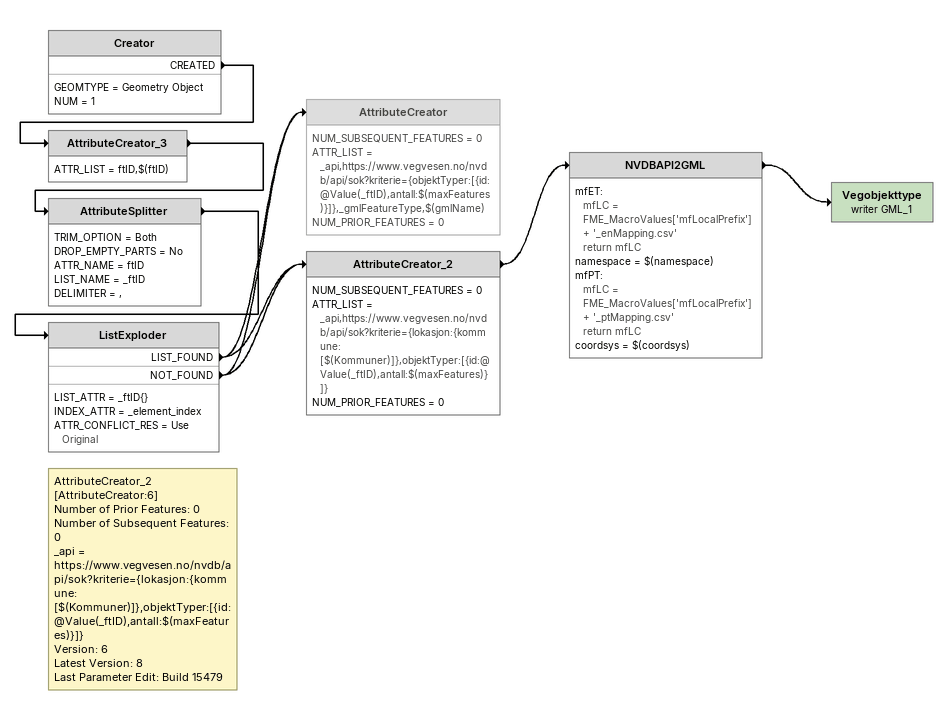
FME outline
Creator
    GEOMTYPE = Geometry Object
    NUM = 1
    CREATED -> AttributeCreator_3
AttributeCreator_3
    ATTR_LIST = ftID,$(ftID)
    -> AttributeSplitter
AttributeSplitter
    TRIM_OPTION = Both
    DROP_EMPTY_PARTS = No
    ATTR_NAME = ftID
    LIST_NAME = _ftID
    DELIMITER = ,
    -> ListExploder
ListExploder
    LIST_ATTR = _ftID{}
    INDEX_ATTR = _element_index
    ATTR_CONFLICT_RES = Use Original
    LIST_FOUND -> AttributeCreator
    LIST_FOUND -> AttributeCreator_2
    NOT_FOUND -> AttributeCreator_2
    NOT_FOUND -> AttributeCreator
AttributeCreator [off]
    NUM_SUBSEQUENT_FEATURES = 0
    ATTR_LIST = _api,https://www.vegvesen.no/nvdb/api/sok?kriterie={objektTyper:[{id:@Value(_ftID),antall:$(maxFeatures)}]},_gmlFeatureType,$(gmlName)
    NUM_PRIOR_FEATURES = 0
Note: AttributeCreator_2 [AttributeCreator:6] / Number of Prior Features: 0 / Number of Subsequent Features: 0 / _api = https://www.vegvesen.no/nvdb/api/sok?kriterie={lokasjon:{kommune: [$(Kommuner)]},objektTyper:[{id:@Value(_ftID),antall:$(maxFeatures)}]} / Version: 6 / Latest Version: 8 / Last Parameter Edit: Build 15479
AttributeCreator_2
    NUM_SUBSEQUENT_FEATURES = 0
    ATTR_LIST = _api,https://www.vegvesen.no/nvdb/api/sok?kriterie={lokasjon:{kommune: [$(Kommuner)]},objektTyper:[{id:@Value(_ftID),antall:$(maxFeatures)}]}
    NUM_PRIOR_FEATURES = 0
    -> NVDBAPI2GML
NVDBAPI2GML
    mfET:
      mfLC = FME_MacroValues['mfLocalPrefix']+ '_enMapping.csv'
      return mfLC
    namespace = $(namespace)
    mfPT:
      mfLC = FME_MacroValues['mfLocalPrefix']+ '_ptMapping.csv'
      return mfLC
    coordsys = $(coordsys)
    -> Vegobjekttype (writer GML_1)
Vegobjekttype (writer GML_1)
